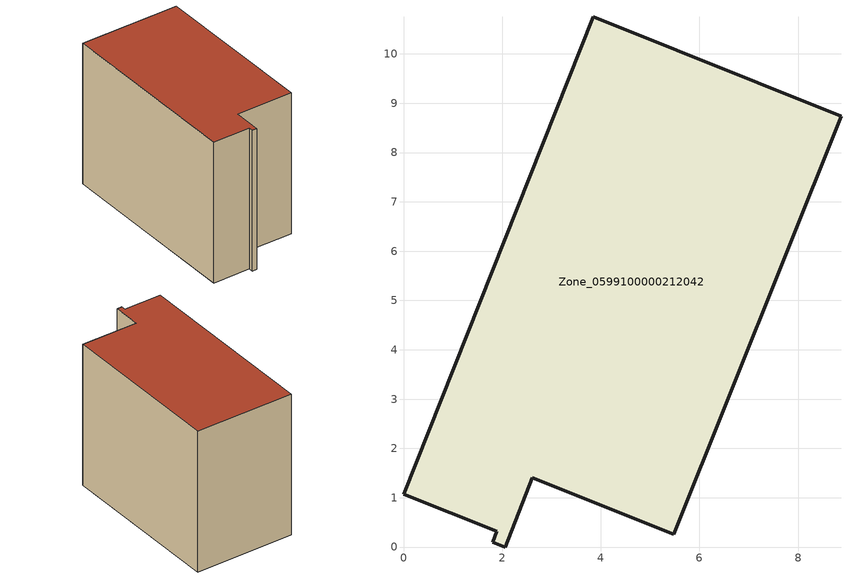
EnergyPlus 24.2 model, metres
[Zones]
Zone_0599100000212042
 floor ground (C_G): 3.85,10.75 8.87,8.74 5.48,0.26 2.61,1.41 2.06,0 1.81,0.1 1.89,0.32 0,1.07 z0.23
 wall outside (C_F): 1.89,0.32 1.81,0.1 2.06,0 2.61,1.41 5.48,0.26 8.87,8.74 3.85,10.75 0,1.07 1.89,0.32 z0.23:8.09
 roof outside (C_R): 3.85,10.75 0,1.07 1.89,0.32 1.81,0.1 2.06,0 2.61,1.41 5.48,0.26 8.87,8.74 z8.09
[BUILDING]
Pand.0599100000212042: North Axis=0; Terrain=City; Loads Convergence Tolerance Value=0.04; Temperature Convergence Tolerance Value=0.4; Solar Distribution=FullExterior; Maximum Number of Warmup Days=25; Minimum Number of Warmup Days=1
[Site:Location]
Rotterdam.The.Hague.AP_ZH_NLD Design_Conditions: Latitude=51.96; Longitude=4.45; Time Zone=1; Elevation=-4.5
[SITE:GROUNDTEMPERATURE:BUILDINGSURFACE]
18, 18, 18, 18, 18, 18, 18, 18, 18, 18, 18, 18
[MATERIAL] Thermal Absorptance=0.9; Solar Absorptance=0.7; Visible Absorptance=0.7
Name | Roughness | Thickness | Conductivity | Density | Specific Heat
G.TI.1975-1991 | MediumSmooth | 0.15 | 0.288461 | 540 | 1210
F.TI.1975-1991 | Rough | 0.3 | 0.230769 | 1920 | 840
R.TI.1975-1991 | MediumRough | 0.2 | 0.153846 | 1500 | 1000
[CONSTRUCTION]
C_G: G.TI.1975-1991
C_F: F.TI.1975-1991
C_R: R.TI.1975-1991
[ZONE]
Zone_0599100000212042: Type=1; Multiplier=1; Ceiling Height=Autocalculate; Volume=Autocalculate; Floor Area=autocalculate; Part of Total Floor Area=Yes
[ZONEINFILTRATION:DESIGNFLOWRATE]
Infil_Zone_0599100000212042: Zone or ZoneList or Space or SpaceList=Zone_0599100000212042; Schedule=AlwaysOn; Design Flow Rate Calculation Method=Flow/Area; Flow Rate per Floor Area=0.003; Constant Term Coefficient=1; Temperature Term Coefficient=0; Velocity Term Coefficient=0; Velocity Squared Term Coefficient=0
[HVACTEMPLATE:ZONE:IDEALLOADSAIRSYSTEM]
Zone_0599100000212042: Maximum Heating Supply Air Temperature=50; Minimum Cooling Supply Air Temperature=13; Maximum Heating Supply Air Humidity Ratio=0.0156; Minimum Cooling Supply Air Humidity Ratio=0.0077; Heating Limit=NoLimit; Cooling Limit=NoLimit; Dehumidification Control Type=ConstantSensibleHeatRatio; Cooling Sensible Heat Ratio=0.7; Dehumidification Setpoint=60; Humidification Control Type=None; Humidification Setpoint=30; Outdoor Air Method=None; Outdoor Air Flow Rate per Person=0.00944; Outdoor Air Flow Rate per Zone Floor Area=0; Outdoor Air Flow Rate per Zone=0; Demand Controlled Ventilation Type=None; Outdoor Air Economizer Type=NoEconomizer; Heat Recovery Type=None; Sensible Heat Recovery Effectiveness=0.7; Latent Heat Recovery Effectiveness=0.65
[ZONECONTROL:THERMOSTAT]
ThermostatControl_Zone_0599100000212042: Zone or ZoneList=Zone_0599100000212042; Control Type Schedule=DualSetpointControlType; Control 1=Thermostat_Zone_0599100000212042; Temperature Difference Between Cutout And Setpoint=0
[THERMOSTATSETPOINT:DUALSETPOINT]
Thermostat_Zone_0599100000212042: Heating Setpoint Temperature Schedule=HeatingSetpoint_Zone_0599100000212042; Cooling Setpoint Temperature Schedule=CoolingSetpoint_Zone_0599100000212042
[SCHEDULE:COMPACT]
HeatingSetpoint_Zone_0599100000212042: Through: 12/31, For: AllDays, Until: 24:00, 21
CoolingSetpoint_Zone_0599100000212042: Through: 12/31, For: AllDays, Until: 24:00, 24
DualSetpointControlType: Through: 12/31, For: AllDays, Until: 24:00, 4
AlwaysOn: Through: 12/31, For: AllDays, Until: 24:00, 1
